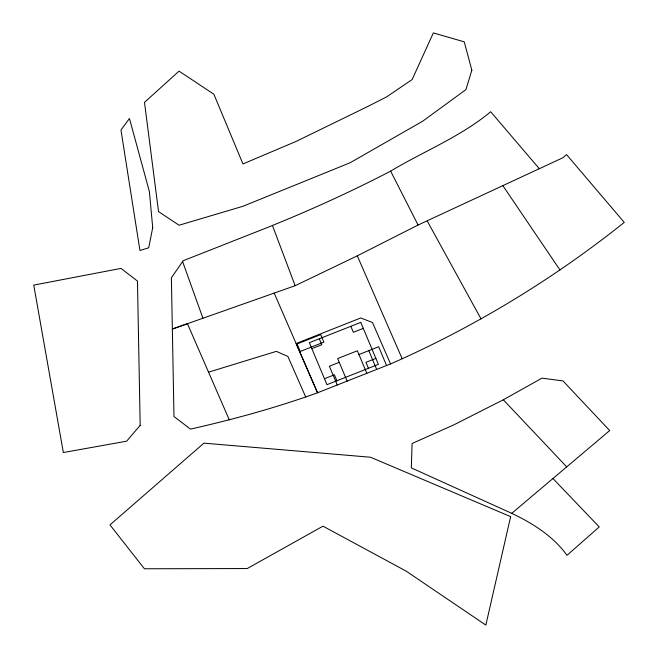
<?xml version="1.0" encoding="UTF-8"?>
<svg xmlns="http://www.w3.org/2000/svg" width="658" height="658" viewBox="0 0 658 658"><rect width="100%" height="100%" fill="white"/><g stroke="black" fill="none" stroke-linecap="round" stroke-linejoin="round"><path stroke-width="0.99" d="M229.313 419.878L187.44 323.703L172.33 329.041L295.146 285.695L357.294 255.839L418.077 225.028L562.787 157.797L566.563 154.614L624.253 222.412C552.86 279.395 474.171 327.158 390.548 363.956L317.543 392.785C276.064 407.73 233.467 419.417 190.466 429.106L173.983 416.539L171.393 277.791L183.146 260.733L265.051 228.458C307.788 211.325 349.793 192.391 390.638 171.121C423.81 151.2 460.806 136.667 490.671 111.737L539.354 168.752M511.735 513.33L609.703 430.562L562.96 380.9L541.962 378.153L503.321 399.776L453.79 424.887L412.089 443.5L411.316 467.879L511.735 513.33C532.733 523.324 553.23 536.147 567.023 555.319L599.224 526.935L552.942 478.514M311.851 348.666L321.795 344.743L319.286 338.763M363.274 328.358L353.338 332.282L350.829 326.31M339.24 362.328L329.378 366.218L337.258 384.996M358.955 354.539L378.671 346.75L386.55 365.535M324.46 378.712L334.396 374.789L336.904 380.76M375.874 358.404L365.938 362.328L368.447 368.299M208.537 372.181L276.335 351.364L287.875 356.422L305.74 397.062M503.321 399.776L566.711 466.884M502.942 185.77L559.942 269.945M427.313 221.129L481.031 318.908M390.638 171.121L418.077 225.028M357.294 255.839L402.161 358.709M390.548 363.956L372.502 322.51L360.724 317.962L296.141 343.534L317.543 392.785L274.18 293.098M368.809 350.648L376.689 369.426M366.835 373.316L357.376 350.78L337.661 358.569L347.12 381.105M272.404 225.39L295.146 285.695M182.595 261.53L202.935 318.25M152.714 227.668L148.708 247.786L139.94 250.484L120.965 130.029L129.445 118.481L149.366 191.478L152.714 227.668M510.633 516.645L485.843 625.1L406.076 571.078L322.988 526.17L247.235 568.545L144.431 568.775L109.968 524.903L203.914 443.155L370.479 457.228L510.633 516.645M471.844 70.2L465.938 89.587L422.683 121.212L350.097 162.773L242.975 206.267L179.099 225.225L158.537 211.613L144.489 102.36L179.05 71.13L213.866 94.234L242.958 163.941L296.166 141.388L367.485 106.612L386.386 97.022L412.138 79.56L433.359 32.9L464.26 41.857L471.844 70.2M140.179 425.331L126.673 441.181L63.357 452.531L33.747 285.111L120.99 268.406L137.464 281.065L140.179 425.331M320.717 334.609L297.062 343.953L300.212 351.471L323.868 342.127L320.717 334.609M360.765 322.379L309.35 342.686L326.96 384.683L378.383 364.376L360.765 322.379"/></g></svg>
